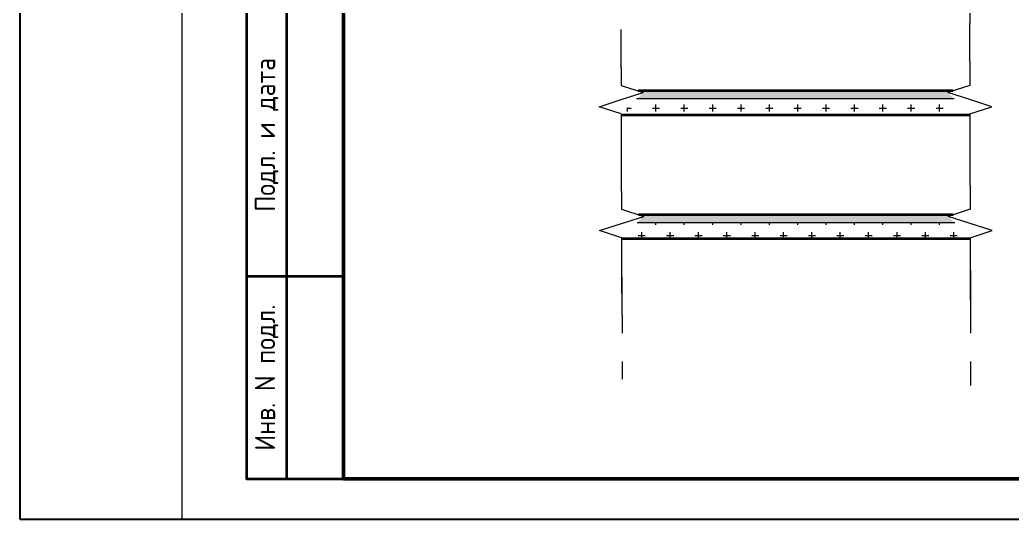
# Paper-space layout '№2' of a CAD drawing. Header units: millimetres. Extents: x -143 to 297, y 0 to 440.
# Drawn here: x -143 to -20.4, y 0 to 61.7 of the extents above; entities that cross this region are included whole.
import ezdxf
from ezdxf.enums import TextEntityAlignment as Align

# ---------------------------------------------------------------- set-up
doc = ezdxf.new("R2010")
doc.units = ezdxf.units.MM
for name, color, linetype, lineweight in [('Аннотация', 7, 'Continuous', 20), ('Стены разрез', 7, 'Continuous', 35), ('Стены штриховка', 7, 'Continuous', 9), ('Узлы', 7, 'Continuous', 18)]:
    doc.layers.add(name, color=color, linetype=linetype, lineweight=lineweight)
doc.styles.get("Standard").update_dxf_attribs({"font": 'ГОСТ тип А.ttf'})
doc.styles.add('СПДС', font='isocpeur.ttf', dxfattribs={"width": 0.9})

# ---------------------------------------------------------------- blocks, each defined once
blk = doc.blocks.new('*U6958')
at = {"color": 4}
blk.add_lwpolyline([(-220, -220), (220, -220), (220, 220), (-220, 220)], close=True, dxfattribs=at)
blk = doc.blocks.new('*U6959')
at = {"color": 0, "linetype": 'ByBlock', "lineweight": -2, "transparency": 16777216}
blk.add_blockref('*U6958', (0, 0), dxfattribs=at)
blk = doc.blocks.new('*U7015')
at = {"lineweight": 0}
blk.add_lwpolyline([(-415, -5), (5, -5), (5, 292), (-415, 292)], close=True, dxfattribs=at)
at = {"color": 0, "linetype": 'Continuous', "lineweight": 50}
blk.add_lwpolyline([(-395, 287), (0, 287), (0, 0), (-395, 0)], close=True, dxfattribs=at)
at = {"lineweight": 35}
for points in [[(-395, 85), (-407, 85), (-407, 0), (-395, 0)], [(-402, 0), (-402, 85)], [(-395, 25), (-407, 25)]]:
    blk.add_lwpolyline(points, dxfattribs=at)
at = {"lineweight": -2, "char_height": 2.5, "attachment_point": 5, "rotation": 90, "style": 'СПДС'}
for s, insert, width in [('Подл. и дата', (-404.5, 42.5), 34.9913), ('Инв. N подл.', (-404.5, 12.5), 24.9913)]:
    blk.add_mtext(s, dxfattribs=dict(at, insert=insert, width=width))
at = {"lineweight": 30, "width": 0.9, "flags": 104}
blk.add_attdef('ШАПКА', text='', height=3, dxfattribs=at).set_placement((-135, 281), align=Align.MIDDLE_CENTER)
at = {"style": 'СПДС'}
for tag, height, p in [('ШИФР_ПРОЕКТА', 4, (-60, 50)), ('НАИМЕНОВАНИЕ_ОБЪЕКТА', 2.5, (-85, 25)), ('НАИМЕНОВАНИЕ_ОБЪЕКТА2', 2.5, (-85, 20)), ('СТАДИЯ', 4, (-42.5, 20)), ('ЛИСТ_первый', 4, (-27.5, 20)), ('ЛИСТОВ', 4, (-10, 20)), ('НАИМЕНОВАНИЕ_ЧЕРТЕЖА1', 2.5, (-85, 10)), ('ОРГАНИЗАЦИЯ_РАЗРАБОТЧИК1', 4, (-25, 8.09)), ('НАИМЕНОВАНИЕ_ЧЕРТЕЖА2', 2.5, (-85, 5))]:
    blk.add_attdef(tag, text='', height=height, dxfattribs=at).set_placement(p, align=Align.MIDDLE_CENTER)
for tag, p in [('РАЗРАБОТЧИК', (-163.97, 27.5)), ('РУК.ГРУППЫ', (-163.97, 22.5))]:
    blk.add_attdef(tag, text='', height=2.5, dxfattribs=at).set_placement(p, align=Align.MIDDLE_LEFT)
at = {"style": 'СПДС', "width": 0.9}
for tag, p in [('ДАТА1', (-129.65, 26.37)), ('ДАТА2', (-129.65, 21.37)), ('ДАТА3', (-129.52, 16.17)), ('ДАТА4', (-129.52, 11.17))]:
    blk.add_attdef(tag, p, '', height=2.3, dxfattribs=at)
blk = doc.blocks.new('ADSK_Обрыв_Линия1 - По умолчанию-2621347-УО Маркир 5 эт')
at = {"layer": 'Узлы', "lineweight": 20}
for p, q in [((10375.3, 7208.3), (10375.3, 7132.3)), ((10375.3, 7043.2), (10375.3, 6968.3))]:
    blk.add_line(p, q, dxfattribs=at)
blk = doc.blocks.new('ADSK_Обрыв_Линия1 - По умолчанию-2621349-УО Маркир 5 эт')
at = {"layer": 'Узлы', "lineweight": 20}
for p, q in [((9282.4, 7188.3), (9282.4, 7132.3)), ((9282.4, 7043.2), (9282.4, 6988.3))]:
    blk.add_line(p, q, dxfattribs=at)
blk = doc.blocks.new('Family - ___-3932227-УО Маркир 5 эт')
at = {"layer": 'Стены разрез', "lineweight": 20, "true_color": 0xd50000}
blk.add_hatch(color=12, dxfattribs=at).paths.add_polyline_path([(134.3, 3727.5), (113.6, 3747.5), (129.3, 3752.5), (-856.5, 3752.5), (-840.8, 3747.5), (-861.5, 3727.5), (113.6, 3727.5)])
at = {"layer": 'Стены разрез', "lineweight": 9, "true_color": 0xd50000}
h = blk.add_hatch(dxfattribs=at)
h.set_pattern_fill('FP_37', color=12, style=0, pattern_type=2)
h.set_pattern_definition([(0, (0, 0), (44.45, 44.45), [22.225, -66.675]), (90, (11.11, -11.113), (-44.45, 44.45), [22.225, -66.675])])
h.paths.add_polyline_path([(-910.1, 3677.5), (182.9, 3677.5), (182.9, 3680.4), (134.3, 3727.5), (-861.5, 3727.5), (-910.1, 3680.4)])
at = {"layer": 'Стены разрез'}
for p, q in [((129.3, 3752.5), (-856.5, 3752.5)), ((-910.1, 3677.5), (182.9, 3677.5))]:
    blk.add_line(p, q, dxfattribs=at)
at = {"layer": 'Стены штриховка'}
blk.add_line((134.3, 3727.5), (-861.5, 3727.5), dxfattribs=at)

psp = doc.layouts.new('№2')

# ---------------------------------------------------------------- linework, layer by layer
at = {"layer": 'Аннотация', "lineweight": 20}
for p, q in [((-25.61, 66.05), (-25.61, 61.32)), ((-25.61, 56.59), (-25.61, 61.32)), ((-68.7, 55.8), (-68.7, 60.54)), ((-68.7, 53.6), (-65.97, 52.73)), ((-68.7, 53.6), (-65.97, 52.73)), ((-68.7, 51.86), (-65.97, 52.73)), ((-25.61, 53.6), (-28.34, 52.73)), ((-25.61, 53.6), (-28.34, 52.73)), ((-25.61, 51.86), (-28.34, 52.73)), ((-71.43, 50.97), (-68.7, 51.86)), ((-71.43, 50.97), (-68.7, 51.86)), ((-22.88, 50.97), (-25.61, 51.86)), ((-22.88, 50.97), (-25.61, 51.86)), ((-68.7, 50.09), (-71.43, 50.97)), ((-68.7, 50.09), (-71.43, 50.97)), ((-25.61, 50.09), (-22.88, 50.97)), ((-25.61, 50.09), (-22.88, 50.97)), ((-68.7, 47.92), (-68.7, 43.19)), ((-25.61, 47.13), (-25.61, 42.4)), ((-25.56, 41.29), (-25.56, 46.02)), ((-25.56, 41.29), (-25.56, 46.02)), ((-68.64, 40.5), (-68.64, 45.23)), ((-68.64, 40.5), (-68.64, 45.23)), ((-68.64, 38.3), (-65.91, 37.43)), ((-68.64, 38.3), (-65.91, 37.43)), ((-25.56, 38.3), (-28.29, 37.43)), ((-25.56, 38.3), (-28.29, 37.43)), ((-68.64, 36.56), (-65.91, 37.43)), ((-25.56, 36.56), (-28.29, 37.43)), ((-71.38, 35.67), (-68.64, 36.56)), ((-71.38, 35.67), (-68.64, 36.56)), ((-68.64, 34.79), (-71.38, 35.67)), ((-68.64, 34.79), (-71.38, 35.67)), ((-22.83, 35.67), (-25.56, 36.56)), ((-22.83, 35.67), (-25.56, 36.56)), ((-25.56, 34.79), (-22.83, 35.67)), ((-25.56, 34.79), (-22.83, 35.67)), ((-68.64, 32.62), (-68.64, 27.89)), ((-25.56, 31.83), (-25.56, 27.1)), ((-25.5, 25.99), (-25.5, 30.72)), ((-68.59, 25.2), (-68.59, 29.93))]:
    psp.add_line(p, q, dxfattribs=at)

# ---------------------------------------------------------------- block references
for name, p in [('*U6959', (77, 220)), ('*U7015', (292, 5))]:
    psp.add_blockref(name, p)
at = {"lineweight": 20, "xscale": 0.03942100842689669, "yscale": 0.03942100842689669, "zscale": 0.03942100842689669}
for p in [(-32.82, -95), (-32.77, -110.3)]:
    psp.add_blockref('Family - ___-3932227-УО Маркир 5 эт', p, dxfattribs=at)
at = {"layer": 'Узлы', "lineweight": 20, "xscale": 0.03942100842689669, "yscale": 0.03942100842689669, "zscale": 0.03942100842689669}
for name, p in [('ADSK_Обрыв_Линия1 - По умолчанию-2621347-УО Маркир 5 эт', (-434.62, -227.56)), ('ADSK_Обрыв_Линия1 - По умолчанию-2621349-УО Маркир 5 эт', (-434.62, -227.56)), ('ADSK_Обрыв_Линия1 - По умолчанию-2621349-УО Маркир 5 эт', (-434.56, -242.87)), ('ADSK_Обрыв_Линия1 - По умолчанию-2621349-УО Маркир 5 эт', (-434.56, -242.87)), ('ADSK_Обрыв_Линия1 - По умолчанию-2621347-УО Маркир 5 эт', (-434.56, -242.87)), ('ADSK_Обрыв_Линия1 - По умолчанию-2621347-УО Маркир 5 эт', (-434.56, -242.87)), ('ADSK_Обрыв_Линия1 - По умолчанию-2621347-УО Маркир 5 эт', (-434.51, -258.17)), ('ADSK_Обрыв_Линия1 - По умолчанию-2621349-УО Маркир 5 эт', (-434.51, -258.17))]:
    psp.add_blockref(name, p, dxfattribs=at)

doc.saveas('drawing.dxf')
